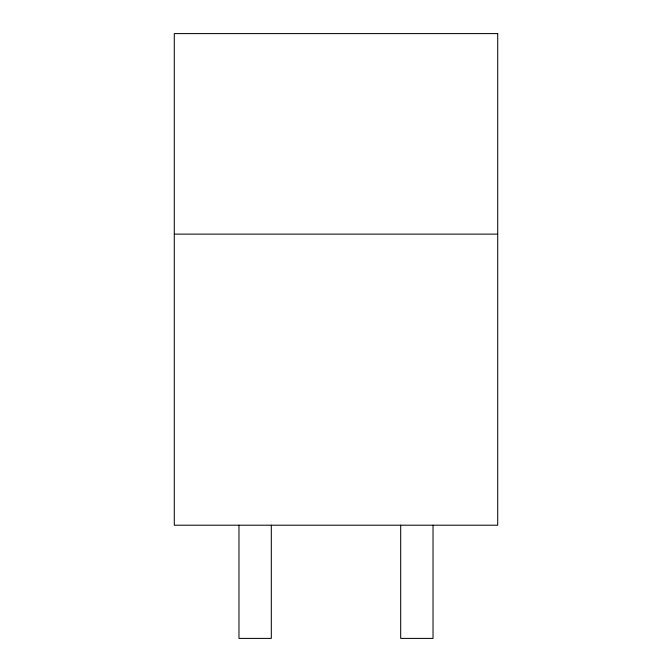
<?xml version="1.0" encoding="UTF-8"?>
<svg xmlns="http://www.w3.org/2000/svg" width="672" height="672" viewBox="0 0 672 672"><rect width="100%" height="100%" fill="white"/><g stroke="black" fill="none" stroke-linecap="round" stroke-linejoin="round"><path stroke-width="1.01" d="M174.292 234.125L497.708 234.125M433.028 525.202L433.028 638.4L400.688 638.4L400.688 525.202M271.312 525.202L271.312 638.4L238.972 638.4L238.972 525.202M497.708 33.6L174.292 33.6L174.292 525.202L497.708 525.202L497.708 33.6"/></g></svg>
